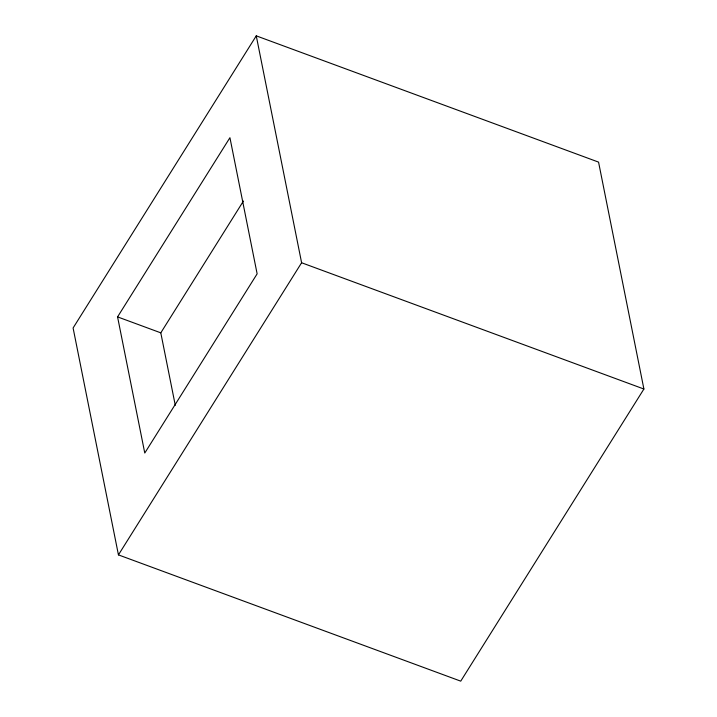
<?xml version="1.0" encoding="UTF-8"?>
<svg xmlns="http://www.w3.org/2000/svg" width="717" height="717" viewBox="0 0 717 717"><rect width="100%" height="100%" fill="white"/><g stroke="black" fill="none" stroke-linecap="round" stroke-linejoin="round"><path stroke-width="1.08" d="M256.265 35.85L73.098 327.983L118.439 554.886L460.735 681.15L643.902 389.017L598.561 162.114L256.265 35.85L301.606 262.754L118.439 554.886M117.57 316.896L229.933 137.691L257.134 273.84L144.771 453.045L117.57 316.896L160.796 332.84L175.28 405.311M160.796 332.84L243.43 201.047M301.606 262.754L643.902 389.017"/></g></svg>
